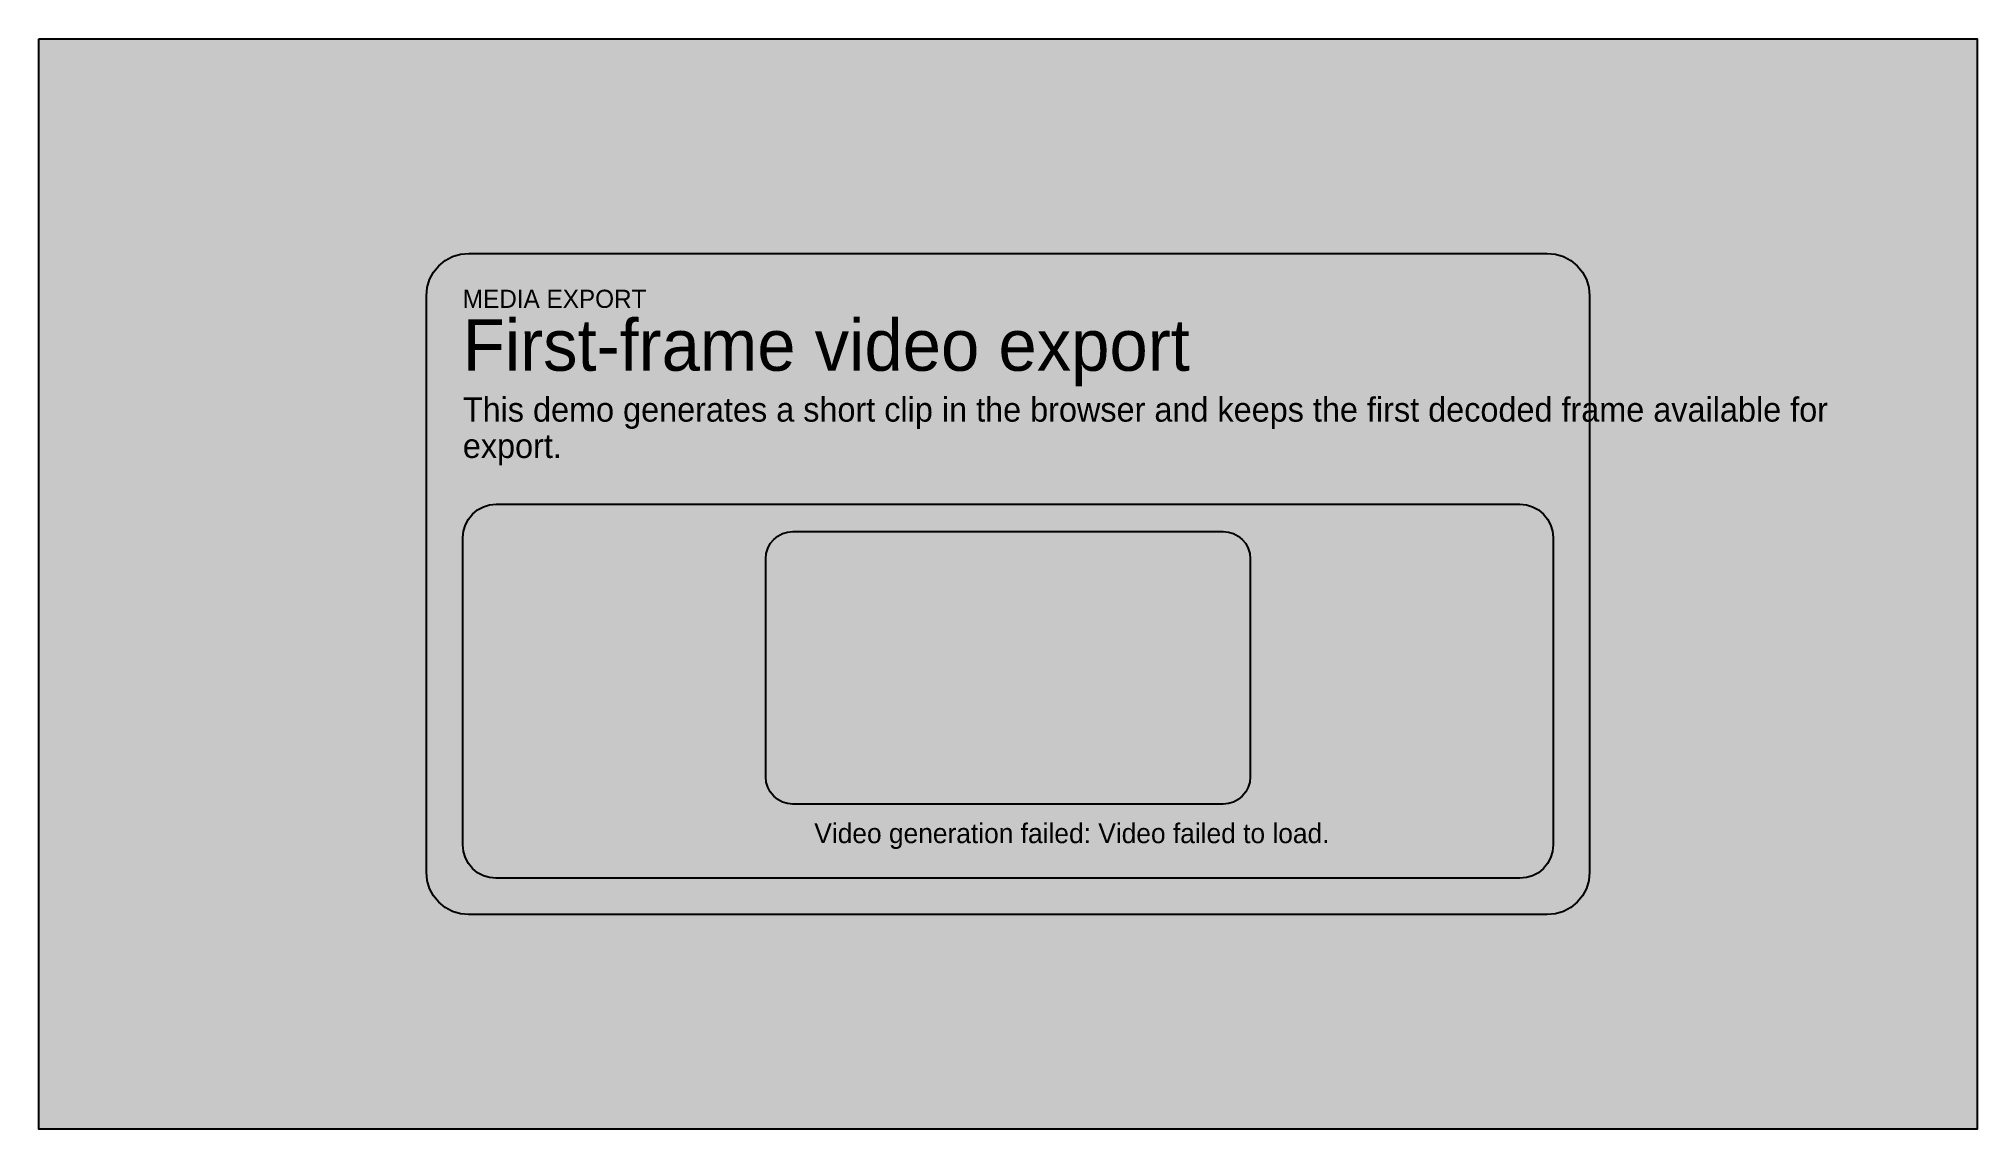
# Model space of a CAD drawing. Extents: x 0 to 1280, y 0 to 720.
import ezdxf

# ---------------------------------------------------------------- set-up
doc = ezdxf.new("R2010")
doc.units = 0

msp = doc.modelspace()

# ---------------------------------------------------------------- hatches: boundary and pattern name
at = {"true_color": 0x3c80ff}
msp.add_hatch(color=256, dxfattribs=at).paths.add_polyline_path([(0, 720), (1280, 720), (1280, 0), (0, 0)], flags=0)
at = {"true_color": 0xffffff}
msp.add_hatch(color=256, dxfattribs=at).paths.add_polyline_path([(284, 578.3), (996, 578.3), (996, 578.3), (1001.5, 577.8), (1006.7, 576.2), (1011.6, 573.6), (1015.8, 570.1), (1019.3, 565.9), (1021.9, 561.1), (1023.5, 555.8), (1024, 550.3), (1024, 169.7), (1024, 169.7), (1023.5, 164.2), (1021.9, 158.9), (1019.3, 154.1), (1015.8, 149.9), (1011.6, 146.4), (1006.7, 143.8), (1001.5, 142.2), (996, 141.7), (284, 141.7), (284, 141.7), (278.5, 142.2), (273.3, 143.8), (268.4, 146.4), (264.2, 149.9), (260.7, 154.1), (258.1, 158.9), (256.5, 164.2), (256, 169.7), (256, 550.3), (256, 550.3), (256.5, 555.8), (258.1, 561.1), (260.7, 565.9), (264.2, 570.1), (268.4, 573.6), (273.3, 576.2), (278.5, 577.8), (284, 578.3)], flags=0)
at = {"true_color": 0x0b172a}
msp.add_hatch(color=256, dxfattribs=at).paths.add_polyline_path([(302, 412.7), (978, 412.7), (978, 412.7), (982.3, 412.2), (986.4, 411), (990.2, 408.9), (993.6, 406.2), (996.3, 402.9), (998.3, 399.1), (999.6, 394.9), (1000, 390.7), (1000, 187.7), (1000, 187.7), (999.6, 183.4), (998.3, 179.2), (996.3, 175.4), (993.6, 172.1), (990.2, 169.4), (986.4, 167.3), (982.3, 166.1), (978, 165.7), (302, 165.7), (302, 165.7), (297.7, 166.1), (293.6, 167.3), (289.8, 169.4), (286.4, 172.1), (283.7, 175.4), (281.7, 179.2), (280.4, 183.4), (280, 187.7), (280, 390.7), (280, 390.7), (280.4, 394.9), (281.7, 399.1), (283.7, 402.9), (286.4, 406.2), (289.8, 408.9), (293.6, 411), (297.7, 412.2), (302, 412.7)], flags=0)
at = {"true_color": 0x09101c}
msp.add_hatch(color=256, dxfattribs=at).paths.add_polyline_path([(498, 394.7), (782, 394.7), (782, 394.7), (785.5, 394.3), (788.9, 393.3), (792, 391.6), (794.7, 389.4), (797, 386.7), (798.6, 383.5), (799.7, 380.2), (800, 376.7), (800, 232.7), (800, 232.7), (799.7, 229.1), (798.6, 225.8), (797, 222.7), (794.7, 219.9), (792, 217.7), (788.9, 216), (785.5, 215), (782, 214.7), (498, 214.7), (498, 214.7), (494.5, 215), (491.1, 216), (488, 217.7), (485.3, 219.9), (483, 222.7), (481.4, 225.8), (480.3, 229.1), (480, 232.7), (480, 376.7), (480, 376.7), (480.3, 380.2), (481.4, 383.5), (483, 386.7), (485.3, 389.4), (488, 391.6), (491.1, 393.3), (494.5, 394.3), (498, 394.7)], flags=0)

# ---------------------------------------------------------------- linework, layer by layer
at = {"true_color": 0x3c80ff}
msp.add_lwpolyline([(0, 720), (1280, 720), (1280, 0), (0, 0)], close=True, dxfattribs=at)
at = {"true_color": 0xffffff}
msp.add_lwpolyline([(284, 578.3), (996, 578.3), (996, 578.3), (1001.5, 577.8), (1006.7, 576.2), (1011.6, 573.6), (1015.8, 570.1), (1019.3, 565.9), (1021.9, 561.1), (1023.5, 555.8), (1024, 550.3), (1024, 169.7), (1024, 169.7), (1023.5, 164.2), (1021.9, 158.9), (1019.3, 154.1), (1015.8, 149.9), (1011.6, 146.4), (1006.7, 143.8), (1001.5, 142.2), (996, 141.7), (284, 141.7), (284, 141.7), (278.5, 142.2), (273.3, 143.8), (268.4, 146.4), (264.2, 149.9), (260.7, 154.1), (258.1, 158.9), (256.5, 164.2), (256, 169.7), (256, 550.3), (256, 550.3), (256.5, 555.8), (258.1, 561.1), (260.7, 565.9), (264.2, 570.1), (268.4, 573.6), (273.3, 576.2), (278.5, 577.8), (284, 578.3)], close=True, dxfattribs=at)
at = {"true_color": 0x0b172a}
msp.add_lwpolyline([(302, 412.7), (978, 412.7), (978, 412.7), (982.3, 412.2), (986.4, 411), (990.2, 408.9), (993.6, 406.2), (996.3, 402.9), (998.3, 399.1), (999.6, 394.9), (1000, 390.7), (1000, 187.7), (1000, 187.7), (999.6, 183.4), (998.3, 179.2), (996.3, 175.4), (993.6, 172.1), (990.2, 169.4), (986.4, 167.3), (982.3, 166.1), (978, 165.7), (302, 165.7), (302, 165.7), (297.7, 166.1), (293.6, 167.3), (289.8, 169.4), (286.4, 172.1), (283.7, 175.4), (281.7, 179.2), (280.4, 183.4), (280, 187.7), (280, 390.7), (280, 390.7), (280.4, 394.9), (281.7, 399.1), (283.7, 402.9), (286.4, 406.2), (289.8, 408.9), (293.6, 411), (297.7, 412.2), (302, 412.7)], close=True, dxfattribs=at)
at = {"true_color": 0x09101c}
msp.add_lwpolyline([(498, 394.7), (782, 394.7), (782, 394.7), (785.5, 394.3), (788.9, 393.3), (792, 391.6), (794.7, 389.4), (797, 386.7), (798.6, 383.5), (799.7, 380.2), (800, 376.7), (800, 232.7), (800, 232.7), (799.7, 229.1), (798.6, 225.8), (797, 222.7), (794.7, 219.9), (792, 217.7), (788.9, 216), (785.5, 215), (782, 214.7), (498, 214.7), (498, 214.7), (494.5, 215), (491.1, 216), (488, 217.7), (485.3, 219.9), (483, 222.7), (481.4, 225.8), (480.3, 229.1), (480, 232.7), (480, 376.7), (480, 376.7), (480.3, 380.2), (481.4, 383.5), (483, 386.7), (485.3, 389.4), (488, 391.6), (491.1, 393.3), (494.5, 394.3), (498, 394.7)], close=True, dxfattribs=at)

# ---------------------------------------------------------------- texts
at = {"true_color": 0x355a8a}
msp.add_text('MEDIA EXPORT', height=12, dxfattribs=at).set_placement((280, 542.3))
at = {"true_color": 0x10213a}
msp.add_text('First-frame video export', height=34, dxfattribs=at).set_placement((280, 500.8))
at = {"true_color": 0x38506f}
for s, p in [('This demo generates a short clip in the browser and keeps the first decoded frame available for', (280, 467.2)), ('export.', (280, 443.2))]:
    msp.add_text(s, height=16, dxfattribs=at).set_placement(p)
at = {"true_color": 0x9bb2cf}
msp.add_text('Video generation failed: Video failed to load.', height=13, dxfattribs=at).set_placement((512.1, 188.9))

doc.saveas('drawing.dxf')
